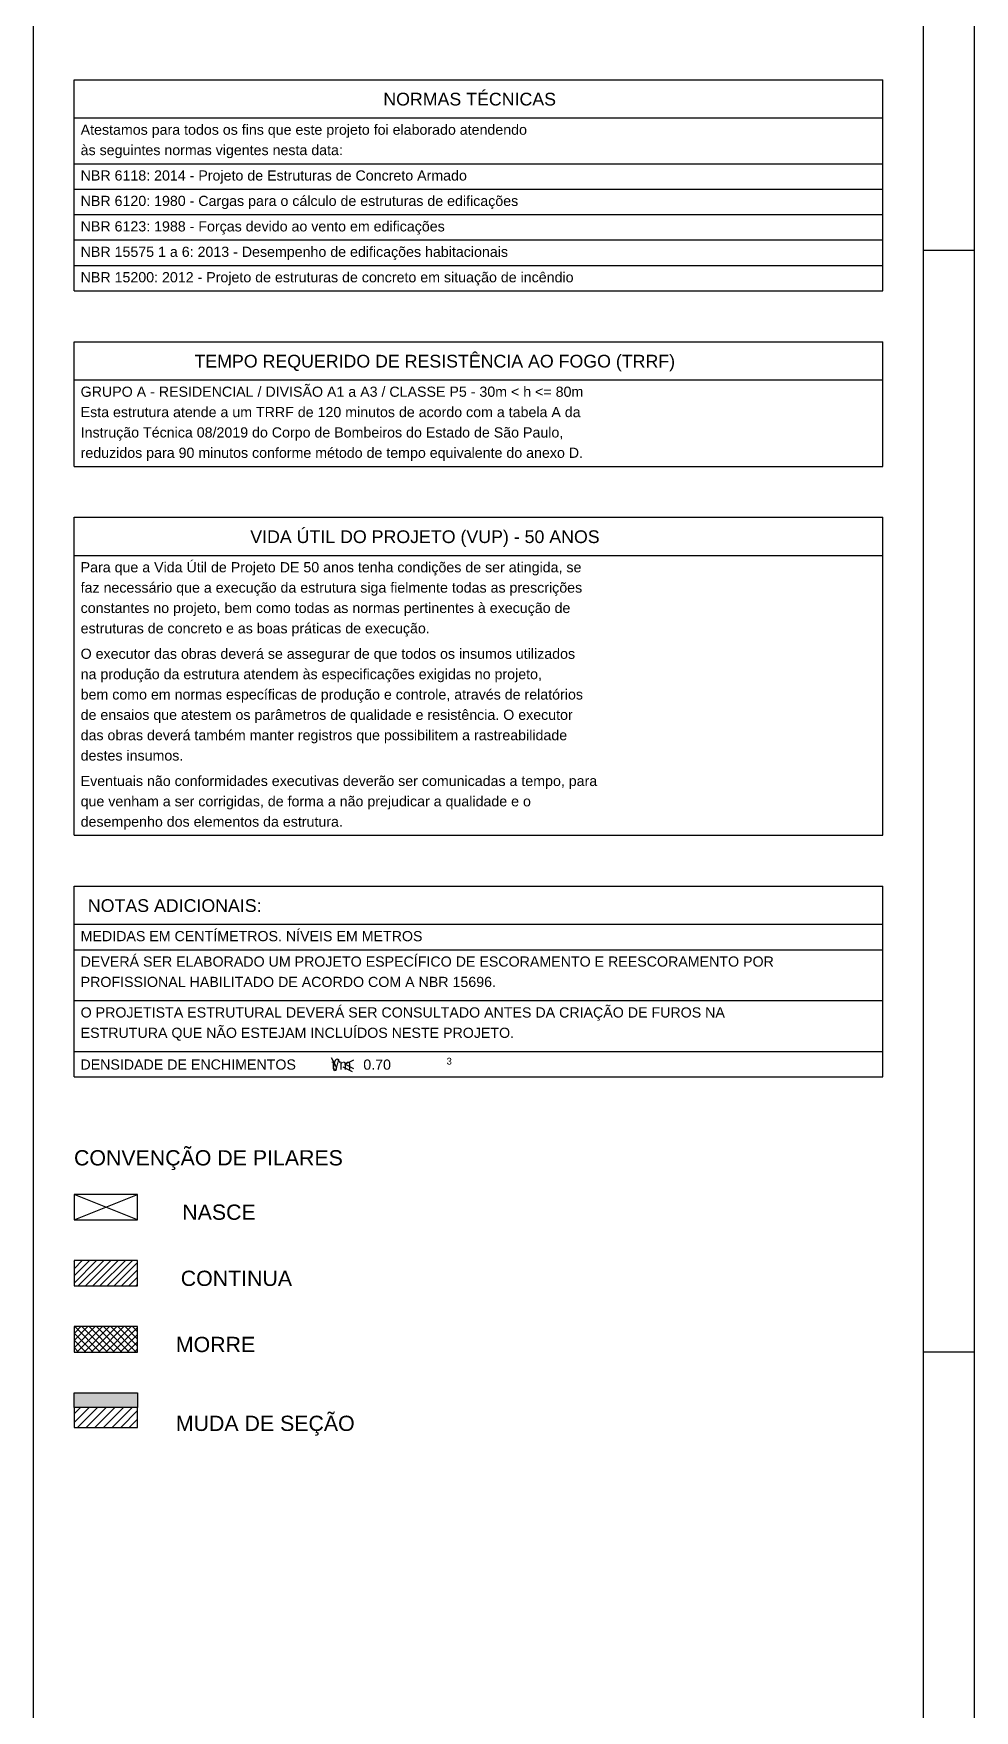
# Model space of a CAD drawing. Header units: millimetres. Extents: x 1659 to 9159, y 667 to 9133.
# Drawn here: x 8234 to 9159, y 6463 to 8111 of the extents above; entities that cross this region are included whole.
import ezdxf

# ---------------------------------------------------------------- set-up
doc = ezdxf.new("R2010")
doc.units = ezdxf.units.MM
for name, color, linetype in [('1', 1, 'Continuous'), ('10', 10, 'Continuous'), ('3', 3, 'Continuous'), ('6', 6, 'Continuous'), ('8', 8, 'Continuous')]:
    doc.layers.add(name, color=color, linetype=linetype)
doc.styles.get("Standard").update_dxf_attribs({"font": 'arial.ttf'})

msp = doc.modelspace()

# ---------------------------------------------------------------- linework, layer by layer
at = {"layer": '1', "linetype": 'Continuous'}
for p, q in [((9158.57, 4928.49), (9158.57, 9133.49)), ((8233.57, 4978.49), (8233.57, 9083.49)), ((8273.57, 7858.49), (8273.57, 8065.99)), ((8273.57, 8065.99), (9068.57, 8065.99)), ((8273.57, 8065.99), (9068.57, 8065.99)), ((9068.57, 7858.49), (9068.57, 8065.99)), ((8273.57, 8028.49), (9068.57, 8028.49)), ((8273.57, 8028.49), (8273.57, 8028.49)), ((8273.57, 7983.49), (9068.57, 7983.49)), ((8273.57, 7958.49), (9068.57, 7958.49)), ((8273.57, 7933.49), (9068.57, 7933.49)), ((8273.57, 7908.49), (9068.57, 7908.49)), ((9108.57, 7898.49), (9158.57, 7898.49)), ((9108.57, 7898.49), (9158.57, 7898.49)), ((9108.57, 7898.49), (9158.57, 7898.49)), ((9108.57, 7898.49), (9158.57, 7898.49)), ((9108.57, 7898.49), (9158.57, 7898.49)), ((9108.57, 7898.49), (9158.57, 7898.49)), ((9108.57, 7898.49), (9158.57, 7898.49)), ((9108.57, 7898.49), (9158.57, 7898.49)), ((8273.57, 7883.49), (9068.57, 7883.49)), ((8273.57, 7858.49), (9068.57, 7858.49)), ((8273.57, 7808.49), (9068.57, 7808.49)), ((8273.57, 7685.99), (8273.57, 7808.49)), ((8273.57, 7808.49), (9068.57, 7808.49)), ((9068.57, 7685.99), (9068.57, 7808.49)), ((8273.57, 7770.99), (9068.57, 7770.99)), ((8273.57, 7770.99), (8273.57, 7770.99)), ((8273.57, 7770.99), (9068.57, 7770.99)), ((8273.57, 7685.99), (9068.57, 7685.99)), ((8273.57, 7635.99), (9068.57, 7635.99)), ((8273.57, 7323.49), (8273.57, 7635.99)), ((8273.57, 7635.99), (9068.57, 7635.99)), ((9068.57, 7323.49), (9068.57, 7635.99)), ((8273.57, 7598.49), (9068.57, 7598.49)), ((8273.57, 7598.49), (8273.57, 7598.49)), ((8273.57, 7598.49), (9068.57, 7598.49)), ((8273.57, 7323.49), (9068.57, 7323.49)), ((8273.57, 7273.49), (9068.57, 7273.49)), ((8273.57, 7085.99), (8273.57, 7273.49)), ((8273.57, 7273.49), (9068.57, 7273.49)), ((9068.57, 7085.99), (9068.57, 7273.49)), ((8273.57, 7235.99), (9068.57, 7235.99)), ((8273.57, 7235.99), (8273.57, 7235.99)), ((8273.57, 7235.99), (9068.57, 7235.99)), ((8273.57, 7210.99), (9068.57, 7210.99)), ((8273.57, 7160.99), (9068.57, 7160.99)), ((8273.57, 7110.99), (9068.57, 7110.99)), ((8273.57, 7085.99), (9068.57, 7085.99)), ((8273.57, 7085.99), (9068.57, 7085.99)), ((8273.36, 6883.45), (8295.54, 6905.63)), ((8273.36, 6890.52), (8288.46, 6905.63)), ((8273.36, 6897.59), (8281.39, 6905.63)), ((8273.36, 6904.66), (8274.32, 6905.63)), ((8277.61, 6880.63), (8302.61, 6905.63)), ((8284.68, 6880.63), (8309.68, 6905.63)), ((8291.75, 6880.63), (8316.75, 6905.63)), ((8298.82, 6880.63), (8323.82, 6905.63)), ((8305.89, 6880.63), (8330.89, 6905.63)), ((8312.96, 6880.63), (8335.86, 6903.52)), ((8320.03, 6880.63), (8335.86, 6896.45)), ((8327.1, 6880.63), (8335.86, 6889.38)), ((8334.18, 6880.63), (8335.86, 6882.31)), ((8273.36, 6819.81), (8294.18, 6840.63)), ((8273.36, 6826.88), (8287.1, 6840.63)), ((8273.36, 6833.95), (8280.03, 6840.63)), ((8274.14, 6840.63), (8299.14, 6815.63)), ((8276.25, 6815.63), (8301.25, 6840.63)), ((8281.21, 6840.63), (8306.21, 6815.63)), ((8283.32, 6815.63), (8308.32, 6840.63)), ((8288.28, 6840.63), (8313.28, 6815.63)), ((8290.39, 6815.63), (8315.39, 6840.63)), ((8295.36, 6840.63), (8320.36, 6815.63)), ((8297.46, 6815.63), (8322.46, 6840.63)), ((8302.43, 6840.63), (8327.43, 6815.63)), ((8304.53, 6815.63), (8329.53, 6840.63)), ((8309.5, 6840.63), (8334.5, 6815.63)), ((8311.6, 6815.63), (8335.86, 6839.89)), ((8316.57, 6840.63), (8335.86, 6821.34)), ((8323.64, 6840.63), (8335.86, 6828.41)), ((8330.71, 6840.63), (8335.86, 6835.48)), ((8273.36, 6834.34), (8292.07, 6815.63)), ((8273.36, 6827.27), (8285, 6815.63)), ((8318.67, 6815.63), (8335.86, 6832.81)), ((8325.74, 6815.63), (8335.86, 6825.74)), ((8273.36, 6820.2), (8277.93, 6815.63)), ((8332.82, 6815.63), (8335.86, 6818.67)), ((9108.57, 6815.99), (9158.57, 6815.99)), ((9108.57, 6815.99), (9158.57, 6815.99)), ((8273.36, 6746.54), (8288.13, 6761.31)), ((8273.36, 6755.03), (8279.64, 6761.31)), ((8276.82, 6741.52), (8296.61, 6761.31)), ((8285.31, 6741.52), (8305.1, 6761.31)), ((8293.8, 6741.52), (8313.58, 6761.31)), ((8302.28, 6741.52), (8322.07, 6761.31)), ((8310.77, 6741.52), (8330.55, 6761.31)), ((8319.25, 6741.52), (8335.86, 6758.13)), ((8327.74, 6741.52), (8335.86, 6749.64))]:
    msp.add_line(p, q, dxfattribs=at)
at = {"layer": '10', "linetype": 'Continuous'}
msp.add_lwpolyline([(8273.36, 6761.31), (8273.36, 6775.63), (8335.86, 6775.63), (8335.86, 6761.31), (8273.36, 6761.31)], dxfattribs=at)
at = {"layer": '3', "linetype": 'Continuous'}
for p, q in [((8526.07, 7105.11), (8531.32, 7095.39)), ((8539.57, 7098.52), (8548.52, 7102.98)), ((8528.46, 7094.5), (8529.9, 7101.19)), ((8529.56, 7092.44), (8528.76, 7093.34)), ((8534.13, 7101.19), (8534.83, 7100.21)), ((8547.03, 7091.08), (8538.08, 7095.54)), ((8548.52, 7094.06), (8539.57, 7098.52))]:
    msp.add_line(p, q, dxfattribs=at)
for centre, radius, start, end in [((8532.02, 7101.24), 2.11, 358.60803, 181.2361), ((8529.76, 7094.22), 1.33, 167.82779, 221.44963), ((8529.56, 7094.44), 2, 270, 28.36623)]:
    msp.add_arc(centre, radius, start, end, dxfattribs=at)
at = {"layer": '6', "linetype": 'Continuous'}
for p, q in [((8273.36, 6945.63), (8335.86, 6970.63)), ((8335.86, 6945.63), (8273.36, 6970.63)), ((8273.36, 6761.31), (8273.36, 6775.63)), ((8273.36, 6775.63), (8335.86, 6775.63)), ((8335.86, 6775.63), (8335.86, 6761.31)), ((8335.86, 6761.31), (8273.36, 6761.31)), ((8273.36, 6761.31), (8273.36, 6741.52)), ((8335.86, 6741.52), (8335.86, 6761.31)), ((8273.36, 6741.52), (8335.86, 6741.52))]:
    msp.add_line(p, q, dxfattribs=at)
for points in [[(8273.36, 6945.63), (8335.86, 6945.63), (8335.86, 6970.63), (8273.36, 6970.63), (8273.36, 6945.63)], [(8273.36, 6880.63), (8335.86, 6880.63), (8335.86, 6905.63), (8273.36, 6905.63), (8273.36, 6880.63)], [(8273.36, 6815.63), (8335.86, 6815.63), (8335.86, 6840.63), (8273.36, 6840.63), (8273.36, 6815.63)]]:
    msp.add_lwpolyline(points, dxfattribs=at)
for points in [[(8273.36, 6761.31), (8273.36, 6775.63), (8335.86, 6775.63)], [(8273.36, 6761.31), (8335.86, 6775.63), (8335.86, 6761.31)], [(8273.36, 6761.31), (8335.86, 6761.31), (8273.36, 6761.31)]]:
    msp.add_solid(points, dxfattribs=at)
at = {"layer": '8', "linetype": 'Continuous'}
msp.add_line((9108.57, 4978.49), (9108.57, 9083.49), dxfattribs=at)

# ---------------------------------------------------------------- texts
at = {"layer": '1', "linetype": 'Continuous'}
for s, height, p in [('NORMAS TÉCNICAS', 12.5, (8577.43, 8040.67)), ('Atestamos para todos os fins que este projeto foi elaborado atendendo', 10, (8279.89, 8011.9)), ('às seguintes normas vigentes nesta data:', 10, (8279.89, 7991.9)), ('NBR 6118: 2014 - Projeto de Estruturas de Concreto Armado ', 10, (8279.89, 7966.9)), ('NBR 6120: 1980 - Cargas para o cálculo de estruturas de edificações ', 10, (8279.89, 7941.9)), ('NBR 6123: 1988 - Forças devido ao vento em edificações ', 10, (8279.89, 7916.9)), ('NBR 15575 1 a 6: 2013 - Desempenho de edificações habitacionais', 10, (8279.89, 7891.9)), ('NBR 15200: 2012 - Projeto de estruturas de concreto em situação de incêndio', 10, (8279.89, 7866.9)), ('TEMPO REQUERIDO DE RESISTÊNCIA AO FOGO (TRRF)', 12.5, (8391.81, 7783.17)), ('GRUPO A - RESIDENCIAL / DIVISÃO A1 a A3 / CLASSE P5 - 30m < h <= 80m', 10, (8279.89, 7754.4)), ('Esta estrutura atende a um TRRF de 120 minutos de acordo com a tabela A da ', 10, (8279.89, 7734.4)), ('Instrução Técnica 08/2019 do Corpo de Bombeiros do Estado de São Paulo, ', 10, (8279.89, 7714.4)), ('reduzidos para 90 minutos conforme método de tempo equivalente do anexo D.', 10, (8279.89, 7694.4)), ('VIDA ÚTIL DO PROJETO (VUP) - 50 ANOS', 12.5, (8446.64, 7610.67)), ('Para que a Vida Útil de Projeto DE 50 anos tenha condições de ser atingida, se ', 10, (8279.89, 7581.9)), ('faz necessário que a execução da estrutura siga fielmente todas as prescrições ', 10, (8279.89, 7561.9)), ('constantes no projeto, bem como todas as normas pertinentes à execução de ', 10, (8279.89, 7541.9)), ('estruturas de concreto e as boas práticas de execução.', 10, (8279.89, 7521.9)), ('O executor das obras deverá se assegurar de que todos os insumos utilizados ', 10, (8279.89, 7496.9)), ('na produção da estrutura atendem às especificações exigidas no projeto, ', 10, (8279.89, 7476.9)), ('bem como em normas específicas de produção e controle, através de relatórios ', 10, (8279.89, 7456.9)), ('de ensaios que atestem os parâmetros de qualidade e resistência. O executor ', 10, (8279.89, 7436.9)), ('das obras deverá também manter registros que possibilitem a rastreabilidade', 10, (8279.89, 7416.9)), ('destes insumos.', 10, (8279.89, 7396.9)), ('Eventuais não conformidades executivas deverão ser comunicadas a tempo, para', 10, (8279.89, 7371.9)), ('que venham a ser corrigidas, de forma a não prejudicar a qualidade e o ', 10, (8279.89, 7351.9)), ('desempenho dos elementos da estrutura.', 10, (8279.89, 7331.9)), ('NOTAS ADICIONAIS:', 12.5, (8286.99, 7248.17)), ('MEDIDAS EM CENTÍMETROS. NÍVEIS EM METROS', 10, (8279.89, 7219.4)), ('DEVERÁ SER ELABORADO UM PROJETO ESPECÍFICO DE ESCORAMENTO E REESCORAMENTO POR', 10, (8279.89, 7194.4)), ('PROFISSIONAL HABILITADO DE ACORDO COM A NBR 15696.', 10, (8279.89, 7174.4)), ('O PROJETISTA ESTRUTURAL DEVERÁ SER CONSULTADO ANTES DA CRIAÇÃO DE FUROS NA ', 10, (8279.89, 7144.4)), ('ESTRUTURA QUE NÃO ESTEJAM INCLUÍDOS NESTE PROJETO.', 10, (8279.89, 7124.4))]:
    msp.add_text(s, height=height, dxfattribs=at).set_placement(p)
at = {"layer": '3', "linetype": 'Continuous'}
for s, height, p in [('DENSIDADE DE ENCHIMENTOS         t/m', 10, (8279.66, 7093.22)), ('0.70', 10, (8557.76, 7093.14)), ('3', 6.67, (8639.62, 7098.18)), ('CONVENÇÃO DE PILARES', 15, (8273.36, 6999.06)), ('NASCE', 15, (8379.78, 6945.63)), ('CONTINUA', 15, (8378.29, 6880.63)), ('MORRE', 15, (8373.48, 6815.63)), ('MUDA DE SEÇÃO', 15, (8373.48, 6738.13))]:
    msp.add_text(s, height=height, dxfattribs=at).set_placement(p)

doc.saveas('drawing.dxf')
